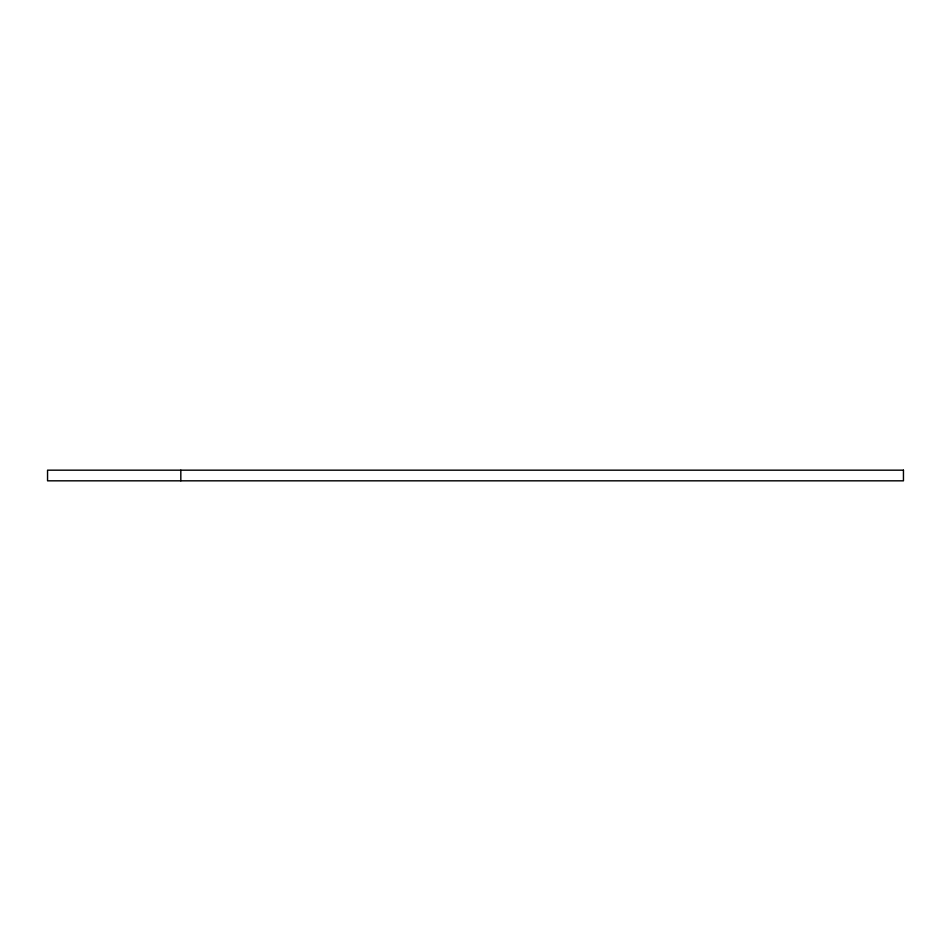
<?xml version="1.0" encoding="UTF-8"?>
<svg xmlns="http://www.w3.org/2000/svg" width="951" height="951" viewBox="0 0 951 951"><rect width="100%" height="100%" fill="white"/><g stroke="black" fill="none" stroke-linecap="round" stroke-linejoin="round"><path stroke-width="1.43" d="M180.821 470.174L180.821 480.826M903.45 470.174L47.55 470.174L47.55 480.826L903.45 480.826L903.45 470.174"/></g></svg>
